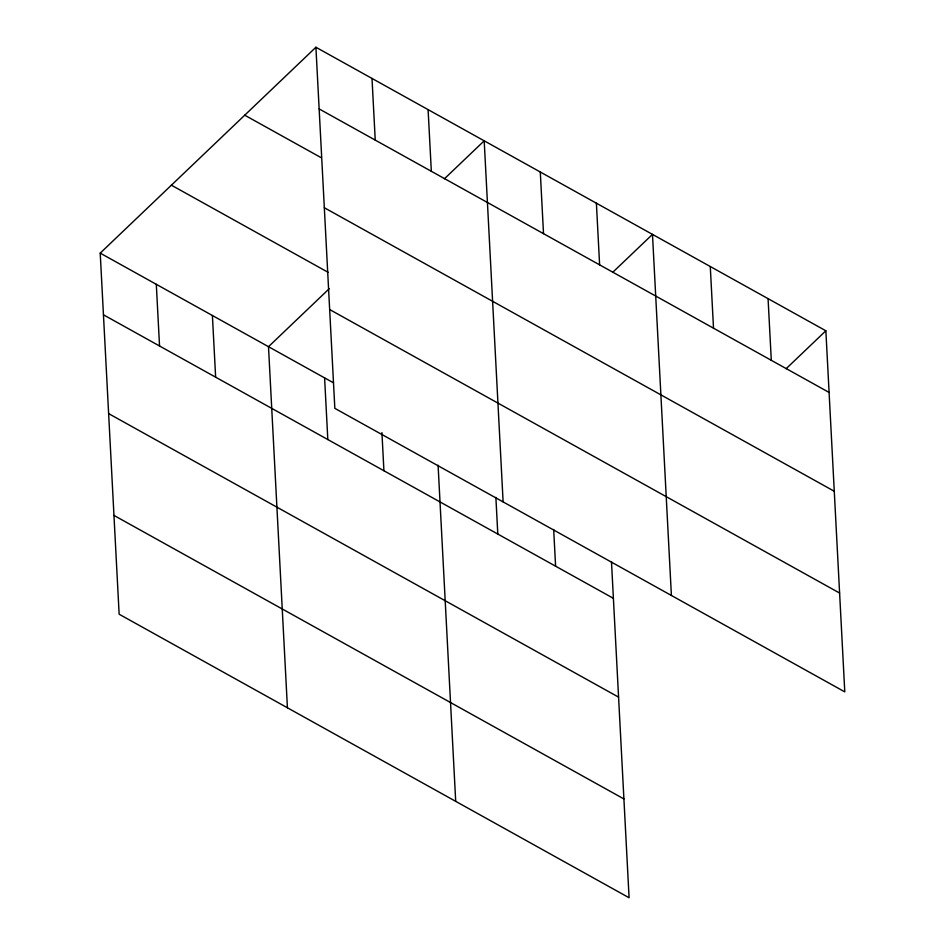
<?xml version="1.0" encoding="UTF-8"?>
<svg xmlns="http://www.w3.org/2000/svg" width="945" height="945" viewBox="0 0 945 945"><rect width="100%" height="100%" fill="white"/><g stroke="black" fill="none" stroke-linecap="round" stroke-linejoin="round"><path stroke-width="1.42" d="M611.474 561.625L629.086 897.75L119.141 614.215L100.217 253.13L315.913 47.25L825.859 330.785L844.783 691.87L334.837 408.346L315.913 47.25M329.214 288.745L268.498 346.697L287.422 707.781M444.422 178.782L484.194 140.817L503.118 501.913M612.703 272.349L652.475 234.384L671.399 595.468M786.086 368.751L825.859 330.785M319.15 108.923L829.096 392.447M244.731 115.195L321.229 157.72M324.324 207.735L834.27 491.258M171.399 185.185L328.198 272.373M329.663 309.535L839.609 593.058M100.217 253.13L333.514 382.843M103.442 314.803L613.399 598.327M108.628 413.603L618.573 697.138M113.955 515.415L623.913 798.938M768.072 298.644L771.297 360.317M710.274 266.514L713.51 328.187M596.389 203.187L599.614 264.86M540.292 172.002L543.517 233.675M553.675 529.483L555.601 566.197M495.877 497.353L497.802 534.067M428.097 109.632L431.333 171.293M438.09 465.223L455.703 801.348M372.011 78.435L375.236 140.108M381.922 432.562L383.918 470.74M324.596 377.882L327.82 439.555M212.401 315.5L215.637 377.173M156.303 284.315L159.54 345.988"/></g></svg>
